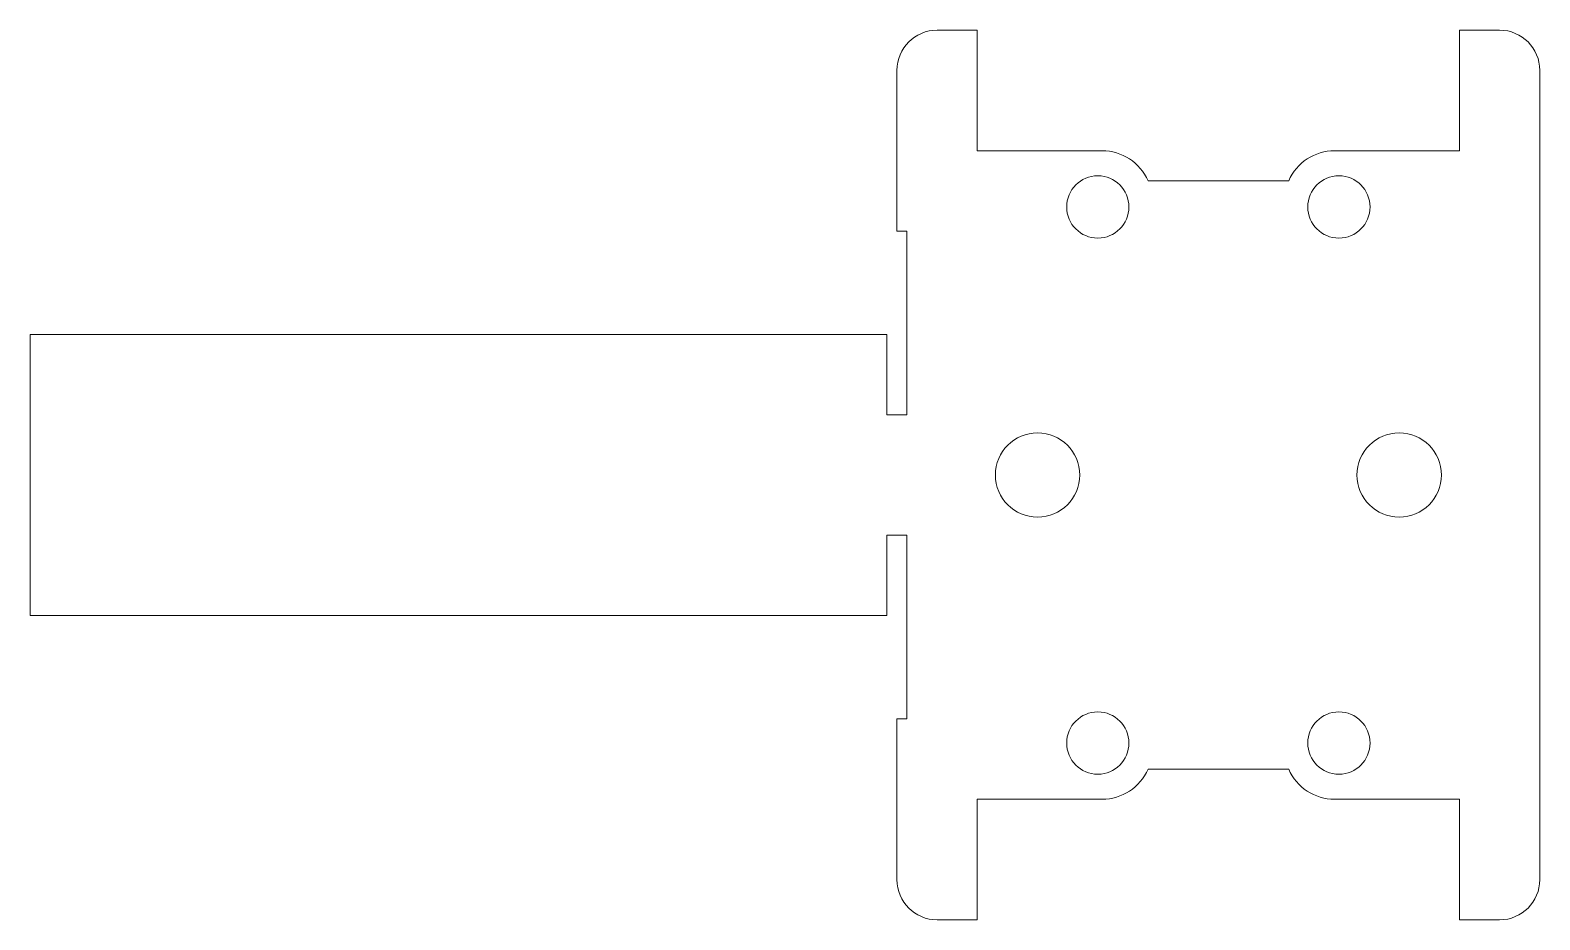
# Model space of a CAD drawing. Header units: millimetres. Extents: x -43.1 to 32, y -13.1 to 31.1.
import ezdxf

# ---------------------------------------------------------------- set-up
doc = ezdxf.new("R2010")
doc.units = ezdxf.units.MM

msp = doc.modelspace()

# ---------------------------------------------------------------- linework, layer by layer
at = {"color": 7, "linetype": 'Continuous', "lineweight": 15}
for p, q in [((2, 31.142), (4, 31.142)), ((4, 31.142), (4, 25.142)), ((28, 31.142), (28, 25.142)), ((28, 31.142), (30, 31.142)), ((0, 29.142), (0, 21.142)), ((32, 29.142), (32, -11.142)), ((10.209, 25.142), (4, 25.142)), ((28, 25.142), (21.791, 25.142)), ((19.5, 23.642), (12.5, 23.642)), ((0, 21.142), (0.5, 21.142)), ((0.5, 21.142), (0.5, 12)), ((-43.142, 16), (-43.142, 2)), ((-43.142, 16), (-0.5, 16)), ((-0.5, 12), (-0.5, 16)), ((0.5, 12), (-0.5, 12)), ((-0.5, 6), (0.5, 6)), ((-0.5, 2), (-0.5, 6)), ((0.5, 6), (0.5, -3.142)), ((-43.142, 2), (-0.5, 2)), ((0, -3.142), (0, -11.142)), ((0.5, -3.142), (0, -3.142)), ((12.5, -5.642), (19.5, -5.642)), ((10.209, -7.142), (4, -7.142)), ((4, -13.142), (4, -7.142)), ((28, -7.142), (21.791, -7.142)), ((28, -13.142), (28, -7.142)), ((4, -13.142), (2, -13.142)), ((30, -13.142), (28, -13.142))]:
    msp.add_line(p, q, dxfattribs=at)
for centre, radius in [((10, 22.342), 1.55), ((22, 22.342), 1.55), ((7, 9), 2.1), ((25, 9), 2.1), ((10, -4.342), 1.55), ((22, -4.342), 1.55)]:
    msp.add_circle(centre, radius, dxfattribs=at)
for centre, radius, start, end in [((2, 29.142), 2, 90, 180), ((30, 29.142), 2, 0, 90), ((10.209, 22.642), 2.5, 23.57818, 90), ((21.791, 22.642), 2.5, 90, 156.42182), ((10.209, -4.642), 2.5, 270, 336.42182), ((21.791, -4.642), 2.5, 203.57818, 270), ((2, -11.142), 2, 180, 270), ((30, -11.142), 2, 270, 0)]:
    msp.add_arc(centre, radius, start, end, dxfattribs=at)

doc.saveas('drawing.dxf')
